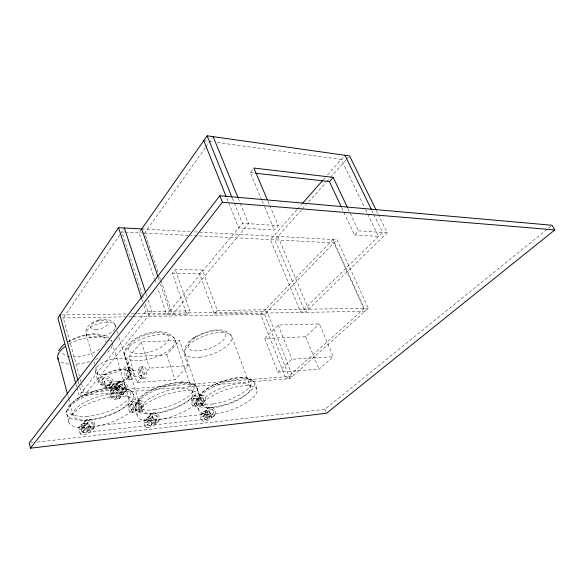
<?xml version="1.0" encoding="UTF-8"?>
<svg xmlns="http://www.w3.org/2000/svg" width="584" height="584" viewBox="0 0 584 584"><rect width="100%" height="100%" fill="white"/><g stroke="black" fill="none" stroke-linecap="round" stroke-linejoin="round"><path stroke-width="0.44" stroke-dasharray="2.92 2.19" d="M68.824 422.181L66.532 412.1M66.54 411.888C67.291 405.683 72.912 401.609 77.752 398.434M66.503 412.618L66.569 411.377M80.285 433.854C78.855 431.08 77.614 426.116 81.366 424.517M78.847 427.999L78.891 427.546M78.942 427.298L79.088 426.846M119.253 385.068C117.939 385.155 121.443 388.608 118.764 387.528L110.697 388.141C106.573 389.309 101.645 384.732 104.989 380.921M104.47 381.702L104.718 381.286M119.829 234.753L63.342 317.981L79.351 375.877M120.333 234.001L123.523 229.308M141.292 229.6L139.043 232.804L154.475 278.524M205.261 147.796L144.701 233.096L158.454 273.443M205.787 147.051L212.109 138.153M261.829 200.1L250.251 172.638L252.828 169.367M145.277 303.804L148.957 315.061L186.756 314.411L172.338 273.137L175.222 269.472L202.451 270.063L217.328 310.476L214.226 313.937L199.494 273.641L202.451 270.063M109.807 384.615A3.037 2.453 36.5 0 1 104.894 383.301A3.037 2.453 36.5 0 1 107.719 380.111A3.037 2.453 36.5 0 1 109.807 384.615C111.434 383.819 107.405 381.221 110.405 382.133L118.472 381.556C122.684 380.308 127.37 385.265 123.815 388.849A2.956 2.38 38.2 0 1 119.063 387.572A2.956 2.38 38.2 0 1 121.749 384.447A2.956 2.38 38.2 0 1 123.815 388.849M76.935 387.791L79.074 395.631L145.832 311.491L189.785 310.87L175.222 269.472M102.127 379.615L103.302 378.169M129.057 356.795L141.284 341.947L179.485 340.428L188.077 365.708L175.017 379.761L136.992 382.556L129.057 356.795L166.798 354.838L179.485 340.428M269.823 205.604L278.342 225.636L242.448 223.285L166.71 314.754L157.68 288.014M111.639 387.163A6.074 4.913 36.4 0 0 107.157 378.235A6.074 4.913 36.4 0 0 101.798 384.834A6.074 4.913 36.4 0 0 111.639 387.163L112.836 385.725A6.088 4.913 36.5 0 0 108.339 376.782A6.088 4.913 36.5 0 0 102.974 383.389A6.088 4.913 36.5 0 0 112.836 385.725M84.322 422.086L85.359 420.852M110.5 390.9L111.653 389.528M113.975 386.761L115.143 385.367M116.318 383.973L117.501 382.564M82.388 428.671L87.542 422.568M111.639 394.083L117.457 387.207M186.756 314.411L189.785 310.87M86.709 432.065A2.752 2.351 36.4 0 0 84.731 427.933A2.752 2.351 36.4 0 0 82.191 431.116A2.752 2.351 36.4 0 0 86.709 432.065L91.914 425.999A2.781 2.358 36.7 0 0 89.9 421.838A2.781 2.358 36.7 0 0 87.359 425.028A2.781 2.358 36.7 0 0 91.914 425.999M116.216 397.704A2.92 2.38 37.9 0 0 114.062 393.382A2.92 2.38 37.9 0 0 111.5 396.602A2.92 2.38 37.9 0 0 116.216 397.704L122.078 390.871A2.949 2.38 38.1 0 0 119.888 386.513A2.949 2.38 38.1 0 0 117.326 389.74A2.949 2.38 38.1 0 0 122.078 390.871M92.827 429.189L94.097 427.714A5.555 4.708 36.7 0 0 90.053 419.4A5.555 4.708 36.7 0 0 84.987 425.794A5.555 4.708 36.7 0 0 94.097 427.714M119.443 398.419L120.837 396.806A5.862 4.76 38 0 0 116.479 388.141A5.862 4.76 38 0 0 111.376 394.609A5.862 4.76 38 0 0 120.837 396.806M122.976 394.331L124.392 392.704A5.898 4.76 38.1 0 0 119.983 383.995A5.898 4.76 38.1 0 0 114.88 390.47A5.898 4.76 38.1 0 0 124.392 392.704M125.363 391.579L126.779 389.937A5.928 4.767 38.2 0 0 122.348 381.199A5.928 4.767 38.2 0 0 117.245 387.674A5.928 4.767 38.2 0 0 126.779 389.937M136.992 382.556L149.592 368.095L188.077 365.708M226.796 198.232L238.652 227.869L274.458 230.052L278.342 225.636M296.891 209.685L270.458 239.608L300.804 312.44L382.586 232.454L373.869 214.576M297.49 208.999L301.694 204.239M323.324 179.755L325.127 177.711M327.529 174.988L343.903 156.454M301.424 210.065L274.933 239.841L305.344 312.36L387.258 232.761L378.439 214.773M302.023 209.386L306.242 204.648M308.644 201.94L326.106 182.317M326.704 181.639L329.719 178.251M330.318 177.58L345.969 159.98M346.575 159.301L348.378 157.271M149.767 415.188L150.884 414.005M147.292 421.604L152.95 415.64M151.066 425.167A2.599 2.117 43.4 0 0 149.621 421.137A2.599 2.117 43.4 0 0 146.993 423.699A2.599 2.117 43.4 0 0 151.066 425.167L156.658 419.356A2.628 2.124 43.4 0 0 155.183 415.29A2.628 2.124 43.4 0 0 152.555 417.859A2.628 2.124 43.4 0 0 156.658 419.356M157.381 422.378A5.241 4.241 43.4 0 0 154.431 414.268A5.241 4.241 43.4 0 0 149.183 419.414A5.241 4.241 43.4 0 0 157.381 422.378L158.512 421.21A5.249 4.241 43.4 0 0 155.548 413.085A5.249 4.241 43.4 0 0 150.307 418.232A5.249 4.241 43.4 0 0 158.512 421.21M133.444 316.689L264.53 314.272L336.975 239.725L368.351 308.33L289.949 378.636L79.074 395.631M341.764 207.838L354.488 234.936L358.503 230.877L387.258 232.761M264.749 338.457L278.225 325.084L319.368 323.901L333.296 356.685L319.01 369.168L277.889 372.19L264.749 338.457L305.614 336.778L319.368 323.901M206.626 409.201L207.802 408.063M203.728 415.465L209.568 409.829M207.13 419.056A2.475 1.92 47.1 0 0 205.897 415.195A2.475 1.92 47.1 0 0 203.4 417.392A2.475 1.92 47.1 0 0 207.13 419.056L212.999 413.457A2.504 1.92 47.1 0 0 211.744 409.574A2.504 1.92 47.1 0 0 209.247 411.771A2.504 1.92 47.1 0 0 212.999 413.457M213.488 416.45A4.993 3.84 47.1 0 0 210.963 408.69A4.993 3.84 47.1 0 0 205.977 413.092A4.993 3.84 47.1 0 0 213.488 416.45L214.671 415.326A5 3.84 47.1 0 0 212.138 407.552A5 3.84 47.1 0 0 207.152 411.954A5 3.84 47.1 0 0 214.671 415.326M277.889 372.19L291.912 359.255L333.296 356.685M37.34 442.066L324.938 409.318L552.033 225.263M193.888 337.815C188.763 341.005 182.938 346.743 184.967 353.356L202.217 403.931M195.275 336.953C205.437 331.566 223.971 324.237 231.797 336.61L250.434 386.856A25.594 8.753 -20.1 0 1 216.846 407.128A25.594 8.753 -20.1 0 1 211.861 392.813A25.594 8.753 -20.1 0 1 250.434 386.856M193.472 338.078L195.618 336.734M79.723 397.259C94.207 390.514 131.794 374.906 135.809 401.456M77.453 398.616L79.986 397.098M67.671 341.698C79.68 335.179 96.448 329.829 108.931 337.953M81.548 424.422C86.651 421.553 91.52 424.079 91.17 430.656A5.672 1.942 -16.6 0 1 83.403 434.671A5.672 1.942 -16.6 0 1 82.6 431.401A5.672 1.942 -16.6 0 1 91.17 430.656M81.234 424.59L81.665 424.364M98.594 320.2C104.463 318.419 113.252 318.959 115.479 325.821M98.645 320.185C92.345 321.616 84.278 326.777 86.162 334.282L92.951 357.934M211.539 417.29A4.993 1.621 -19.6 0 0 204.203 418.268A4.993 1.621 -19.6 0 0 204.692 421.071A4.993 1.621 -19.6 0 0 211.539 417.29C211.715 412.574 207.897 409.18 203.721 411.494C199.684 412.559 199.713 417.64 202.086 420.48M31.01 442.781L32.821 442.577M82.775 432.802L208.393 418.911M82.278 427.284L207.838 413.961M131.488 412.647L133.948 412.406M138.831 411.924L141.262 411.684M194.501 406.449L196.706 406.238M201.093 405.807L203.276 405.588M131.283 409.859L141.058 408.924M194.282 403.814L203.057 402.975M130.874 404.296L140.642 403.405M193.852 398.544L202.626 397.748M130.67 401.515L133.13 401.296M138.007 400.865L140.437 400.646M193.64 395.916L195.844 395.718M200.232 395.324L202.414 395.134M206.188 410.829L206.612 410.8M127.969 379.819A6.081 2.942 87.2 0 0 130.195 370.716A6.081 2.942 87.2 0 0 125.085 370.701A6.081 2.942 87.2 0 0 127.969 379.819L130.874 379.615M141.313 378.877A6.015 2.986 87.2 0 0 143.569 369.869A6.015 2.986 87.2 0 0 138.393 369.862A6.015 2.986 87.2 0 0 141.313 378.877L144.16 378.673M127.852 376.782A3.037 1.475 87.2 0 0 128.954 372.22A3.037 1.475 87.2 0 0 126.407 372.227A3.037 1.475 87.2 0 0 127.852 376.782L141.197 375.87A3.008 1.496 87.2 0 0 142.313 371.358A3.008 1.496 87.2 0 0 139.729 371.373A3.008 1.496 87.2 0 0 141.197 375.87M127.611 370.709L140.956 369.862M181.179 382.002C165.739 383.892 125.487 392.696 137.627 416.399M127.495 367.672L130.188 367.511M140.839 366.861L143.474 366.701M182.208 381.972L189.537 382.593L194.399 384.615L196.852 387.535L199.67 395.755A32.719 11.425 -18.6 0 1 154.913 420.451A32.719 11.425 -18.6 0 1 151.022 400.901A32.719 11.425 -18.6 0 1 199.67 395.755M180.857 382.016L182.544 381.958M62.437 317.995L125.246 316.835M128.889 316.769L132.531 316.703M214.226 313.937L365 311.33L333.895 242.893L190.683 235.476M61.773 314.966L127.465 313.915M131.115 313.856L136.583 313.769M137.495 313.754L267.049 311.681L292.664 376.198L81.337 392.784L79.176 384.914M217.328 310.476L368.351 308.33M172.338 273.137L199.494 273.641M119.654 381.527L120.122 381.549M124.487 232.052L121.757 231.906L142.16 294.27M125.399 232.096L143.576 233.038M144.482 233.082L189.778 235.432M141.744 228.964L189.866 231.614M194.406 231.863L336.975 239.725M354.488 234.936L378.541 236.411L364.671 207.736M250.251 172.638L254.748 173.149M203.765 140.656L208.254 141.27M209.152 141.386L213.649 142M217.248 142.496L341.29 159.417L364.277 206.918M207.97 410.932L208.364 411.07M106.098 387.389L106.536 387.601M194.399 384.615L194.764 384.936M195.282 385.389L195.655 385.717M111.055 340.363L111.653 341.45M376.439 210.693L378.038 213.956M371.891 210.517L373.475 213.766M347.984 208.649L358.503 230.877M89.556 425.064L89.812 425.7A5.657 1.964 -16.5 0 1 82.067 429.722A5.657 1.964 -16.5 0 1 81.256 426.408A5.657 1.964 -16.5 0 1 89.812 425.7M268.049 201.436L269.472 204.772M277.933 236.469L308.622 309.177M262.179 200.933L264.282 205.926M264.632 206.758L274.458 230.052M305.614 336.778L319.01 369.168M324.938 409.318L325.901 411.684M238.279 198.341L240.002 202.568M240.345 203.407L248.602 223.687L172.506 314.652L160.797 280.313M232.271 198.056L233.965 202.261M234.308 203.101L242.448 223.285M278.225 325.084L291.912 359.255M264.53 314.272L289.949 378.636M256.887 389.572A30.799 10.373 -20.1 0 0 210.642 396.755A30.799 10.373 -20.1 0 0 216.262 413.83A30.799 10.373 -20.1 0 0 256.887 389.572C254.485 369.657 229.41 379.016 217.927 383.046C211.087 386.024 204.152 389.586 199.159 395.28C194.895 399.339 196.399 405.588 198.874 410.158M159.629 276.882L160.505 279.459M158.337 277.765L159.206 280.335M160.374 283.758L169.688 311.155M154.767 279.386L156.227 283.7M192.954 392.704A27.185 9.636 -18.6 0 0 152.366 396.945A27.185 9.636 -18.6 0 0 155.935 413.341A27.185 9.636 -18.6 0 0 192.954 392.704L174.952 339.304C165.498 322.587 122.852 336.362 124.728 355.371L141.372 409.815M166.798 354.838L175.017 379.761M145.942 293.351L147.073 296.789M148.205 300.227L151.891 311.403L84.687 395.178L81.293 382.9M142.445 295.139L144.138 300.337M141.89 299.395L142.737 301.986M143.861 305.447L145.832 311.491M141.284 341.947L149.592 368.095M155.519 423.422C155.789 418.845 152.22 415.071 147.913 417.093C143.314 418.1 142.795 423.21 145.482 426.787M124.728 355.371L124.896 355.904M127.976 361.43L131.247 372.096M115.377 325.492L116.172 328.106M117.063 331.011L117.851 333.603M118.91 337.063L129.743 372.526M112.201 342.881L128.823 398.23M93.958 361.43L94.71 364.058M95.718 367.562L99.74 381.578M95.163 371.336L98.258 382.155M80.322 379.388L81.045 382.016M78.212 381.418L78.935 384.038M75.978 384.301L76.694 386.915M67.992 396.003L68.459 397.762M68.693 398.646L73.161 415.37M112.135 345.925A28.214 11.957 -15.8 0 1 106.821 352.955M98.112 358.32A28.214 11.957 -15.8 0 1 95.637 359.423M89.746 361.547A28.214 11.957 -15.8 0 1 75.241 364.226M68.708 364.102A28.214 11.957 -15.8 0 1 60.159 361.284M69.306 343.969A28.214 11.957 -15.8 0 1 107.952 338.516M110.529 340.195A28.214 11.957 -15.8 0 1 111.413 341.202M68.642 342.078A22.506 9.651 -15.7 0 1 93.542 334.72A22.506 9.651 -15.7 0 1 105.448 342.158M99.433 349.232A22.506 9.651 -15.7 0 1 73.175 356.919M69.832 356.627A22.506 9.651 -15.7 0 1 61.97 350.889M332.975 239.506L260.668 314.345L286.036 378.95L364.314 308.388L332.975 239.506M199.516 357.269A24.871 9.928 -19.7 0 0 231.797 336.61A24.871 9.928 -19.7 0 0 193.822 341.049A24.871 9.928 -19.7 0 0 199.516 357.269M199.1 350.758A19.841 8.015 -19.7 0 0 225.701 334.464A19.841 8.015 -19.7 0 0 195.939 337.158A19.841 8.015 -19.7 0 0 199.1 350.758M213.956 407.15A30.675 10.57 -20.1 0 0 254.361 382.827A30.675 10.57 -20.1 0 0 208.211 389.762A30.675 10.57 -20.1 0 0 213.956 407.15M213.51 403.916A28.083 9.745 -20.1 0 0 251.229 381.768A28.083 9.745 -20.1 0 0 209.495 387.426A28.083 9.745 -20.1 0 0 213.51 403.916M152.716 413.384A32.587 11.636 -18.5 0 0 197.253 388.652A32.587 11.636 -18.5 0 0 148.701 393.492A32.587 11.636 -18.5 0 0 152.716 413.384M153.942 409.764A29.82 10.731 -18.5 0 0 193.837 386.856A29.82 10.731 -18.5 0 0 148.752 391.908A29.82 10.731 -18.5 0 0 153.942 409.764M139.474 360.671A26.375 10.899 -17.9 0 0 175.112 339.837A26.375 10.899 -17.9 0 0 135.16 342.239A26.375 10.899 -17.9 0 0 139.474 360.671M140.379 353.685A21.039 8.796 -17.8 0 0 168.637 336.953A21.039 8.796 -17.8 0 0 136.619 338.895A21.039 8.796 -17.8 0 0 140.379 353.685M88.162 420.13A29.127 10.607 -16.8 0 0 129.093 399.266A29.127 10.607 -16.8 0 0 85.943 401.646A29.127 10.607 -16.8 0 0 88.162 420.13M86.636 427.671A35.062 12.585 -16.9 0 0 136.108 402.69A35.062 12.585 -16.9 0 0 84.395 405.632A35.062 12.585 -16.9 0 0 86.636 427.671M84.592 420.166A34.916 12.812 -16.7 0 0 133.824 395.193A34.916 12.812 -16.7 0 0 82.227 397.762A34.916 12.812 -16.7 0 0 84.592 420.166M86.447 416.341A31.952 11.811 -16.7 0 0 130.261 393.032A31.952 11.811 -16.7 0 0 82.008 396.324A31.952 11.811 -16.7 0 0 86.447 416.341M201.538 398.996A2.621 1.445 85.5 0 0 202.955 402.975A2.621 1.445 85.5 0 0 204.05 399.106A2.621 1.445 85.5 0 0 201.538 398.996M192.771 399.806A2.643 1.431 85.6 0 0 194.18 403.814A2.643 1.431 85.6 0 0 195.26 399.916A2.643 1.431 85.6 0 0 192.771 399.806M139.612 404.712A2.767 1.365 86 0 0 140.956 408.924A2.767 1.365 86 0 0 141.985 404.851A2.767 1.365 86 0 0 139.612 404.712M129.86 405.61A2.789 1.351 86.1 0 0 131.188 409.859A2.789 1.351 86.1 0 0 132.21 405.756A2.789 1.351 86.1 0 0 129.86 405.61M81.417 428.59A2.774 1.212 86 0 0 82.658 432.802A2.774 1.212 86 0 0 83.527 428.722A2.774 1.212 86 0 0 81.417 428.59M206.853 415.158A2.489 1.38 84.8 0 0 208.254 418.918A2.489 1.38 84.8 0 0 209.247 415.224A2.489 1.38 84.8 0 0 206.853 415.158M198.064 397.828A5.256 2.884 85.5 0 0 200.889 405.807A5.256 2.884 85.5 0 0 203.079 398.062A5.256 2.884 85.5 0 0 198.064 397.828M200.239 397.624A5.249 2.884 85.5 0 0 203.071 405.595A5.249 2.884 85.5 0 0 205.261 397.857A5.249 2.884 85.5 0 0 200.239 397.624M191.486 398.427A5.285 2.862 85.6 0 0 194.297 406.457A5.285 2.862 85.6 0 0 196.472 398.668A5.285 2.862 85.6 0 0 191.486 398.427M193.684 398.222A5.278 2.869 85.6 0 0 196.501 406.238A5.278 2.869 85.6 0 0 198.677 398.463A5.278 2.869 85.6 0 0 193.684 398.222M135.963 403.471A5.548 2.723 86.1 0 0 138.642 411.924A5.548 2.723 86.1 0 0 140.7 403.778A5.548 2.723 86.1 0 0 135.963 403.471M138.386 403.252A5.533 2.73 86 0 0 141.065 411.684A5.533 2.73 86 0 0 143.138 403.551A5.533 2.73 86 0 0 138.386 403.252M128.641 404.143A5.577 2.701 86.1 0 0 131.298 412.647A5.577 2.701 86.1 0 0 133.342 404.449A5.577 2.701 86.1 0 0 128.641 404.143M131.093 403.916A5.57 2.708 86.1 0 0 133.758 412.406A5.57 2.708 86.1 0 0 135.809 404.223A5.57 2.708 86.1 0 0 131.093 403.916M83.95 427.021A5.548 4.708 36.7 0 0 93.046 428.933A5.548 4.708 36.7 0 0 89.009 420.633A5.548 4.708 36.7 0 0 83.95 427.021M110.223 395.981A5.847 4.752 37.9 0 0 119.669 398.164A5.847 4.752 37.9 0 0 115.318 389.513A5.847 4.752 37.9 0 0 110.223 395.981M113.705 391.857A5.884 4.76 38 0 0 123.202 394.076A5.884 4.76 38 0 0 118.807 385.382A5.884 4.76 38 0 0 113.705 391.857M148.044 427.422A5.292 1.774 -18.2 0 0 155.556 423.597A5.292 1.774 -18.2 0 0 147.883 424.261A5.292 1.774 -18.2 0 0 148.044 427.422M146.613 422.743A5.285 1.796 -18.2 0 0 154.103 418.918A5.285 1.796 -18.2 0 0 146.438 419.546A5.285 1.796 -18.2 0 0 146.613 422.743M147.27 419.232A2.635 0.905 -18.1 0 0 150.847 417.275A2.635 0.905 -18.1 0 0 146.891 417.713A2.635 0.905 -18.1 0 0 147.27 419.232M203.188 416.633A4.986 1.643 -19.6 0 0 210.014 412.844A4.986 1.643 -19.6 0 0 202.684 413.793A4.986 1.643 -19.6 0 0 203.188 416.633M203.524 413.319A2.489 0.825 -19.5 0 0 206.904 411.413A2.489 0.825 -19.5 0 0 203.217 411.902A2.489 0.825 -19.5 0 0 203.524 413.319M82.483 426.043A2.825 0.986 -16.5 0 0 86.432 424.057A2.825 0.986 -16.5 0 0 82.227 424.334A2.825 0.986 -16.5 0 0 82.483 426.043M116.063 389.075A5.913 4.76 38.1 0 0 125.582 391.324A5.913 4.76 38.1 0 0 121.165 382.6A5.913 4.76 38.1 0 0 116.063 389.075M117.326 383.082A2.986 1.423 87 0 0 118.764 387.528A2.986 1.423 87 0 0 119.786 383.009A2.986 1.423 87 0 0 117.326 383.082M109.266 383.666A3.008 1.409 87 0 0 110.697 388.141A3.008 1.409 87 0 0 111.705 383.6A3.008 1.409 87 0 0 109.266 383.666M107.441 385.396A17.25 6.752 -16.9 0 0 131.363 372.563A17.25 6.752 -16.9 0 0 105.551 373.767A17.25 6.752 -16.9 0 0 107.441 385.396M104.346 374.745A17.14 6.906 -16.8 0 0 128.1 361.905A17.14 6.906 -16.8 0 0 102.368 362.868A17.14 6.906 -16.8 0 0 104.346 374.745M107.85 384.681A15.68 6.132 -16.9 0 0 129.889 373.132A15.68 6.132 -16.9 0 0 106.668 373.957A15.68 6.132 -16.9 0 0 107.85 384.681M94.177 337.691A15.257 6.745 -16.1 0 0 115.537 326.157A15.257 6.745 -16.1 0 0 92.644 326.003A15.257 6.745 -16.1 0 0 94.177 337.691M95.856 329.566A9.125 4.081 -16 0 0 108.113 322.412A9.125 4.081 -16 0 0 94.017 322.733A9.125 4.081 -16 0 0 95.856 329.566M127.772 370.526A6.066 2.956 87.2 0 0 130.663 379.629A6.066 2.956 87.2 0 0 132.889 370.548A6.066 2.956 87.2 0 0 127.772 370.526M141.021 369.694A6.001 2.993 87.1 0 0 143.949 378.688A6.001 2.993 87.1 0 0 146.212 369.701A6.001 2.993 87.1 0 0 141.021 369.694"/><path stroke-width="0.88" d="M58.838 350.488L61.094 347.159L64.255 344.129M158.045 276.911L141.744 228.964L118.515 227.68L57.882 318.076L75.745 383.433M141.138 229.819L207.159 135.817L349.582 155.921L376.038 209.875M219.839 195.742L29.2 442.993L30.441 448.184L326.544 413.253L554.8 229.913L552.033 225.263L219.839 195.742L222.424 202.261L30.441 448.184M302.3 203.561L322.726 180.434M255.653 173.251L329.427 181.566L333.179 177.361L347.597 207.824M222.424 202.261L554.8 229.913M333.179 177.361L253.857 168.053L267.341 199.764M344.954 155.264L371.49 209.707M329.427 181.566L341.385 207.021M213.16 136.671L237.936 197.494M207.159 135.817L231.928 197.209M203.765 140.656L226.118 196.538M124.407 228.008L145.657 292.489M118.515 227.68L141.613 298.534M59.948 314.995L77.971 380.542M57.882 358.145L67.518 394.244M58.356 359.284A28.214 11.957 -15.8 0 1 65.028 346.626"/></g></svg>
